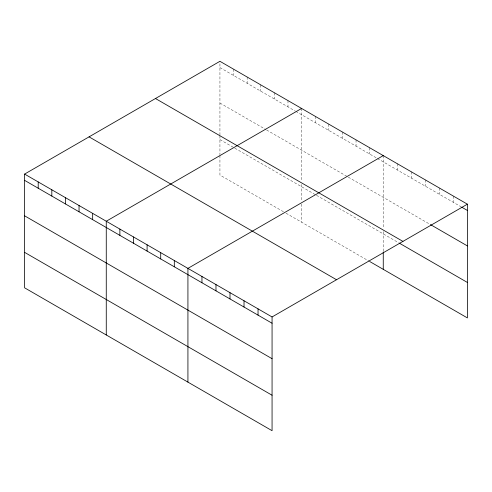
<?xml version="1.0" encoding="UTF-8"?>
<svg xmlns="http://www.w3.org/2000/svg" width="492" height="492" viewBox="0 0 492 492"><rect width="100%" height="100%" fill="white"/><g stroke="black" fill="none" stroke-linecap="round" stroke-linejoin="round"><path stroke-width="0.37" stroke-dasharray="2.46 1.84" d="M219.936 135.017L219.936 61.303M219.936 67.582L295.114 110.989M295.766 111.364L376.78 158.135M377.425 158.51L461.029 206.775M219.936 103.043L265.951 129.611M266.596 129.986L347.616 176.763M348.262 177.138L429.793 224.204M219.936 139.587L233.546 147.44M234.844 148.19L315.206 194.592M316.504 195.336L398.557 242.71M283.447 211.72L219.936 175.047L219.936 155.429M286.043 213.214L369 261.111M453.378 196.08L453.378 202.36M439.356 187.987L439.356 194.266M425.328 179.887L425.328 186.167M411.306 171.794L411.306 178.073M397.284 163.701L397.284 169.974M383.262 155.601L383.262 228.552M383.262 231.597L383.262 251.234M369.652 147.741L369.652 154.021M356.042 139.888L356.042 146.161M342.432 132.028L342.432 138.307M328.822 124.169L328.822 130.448M315.206 116.309L315.206 122.588M301.596 108.455L301.596 181.4M301.596 184.451L301.596 201.068M301.596 204.088L301.596 222.193M287.986 100.596L287.986 106.875M274.376 92.736L274.376 99.015M260.766 84.882L260.766 91.155M247.156 77.023L247.156 83.302M233.546 69.163L233.546 75.442M219.936 135.78L219.936 154.672"/><path stroke-width="0.74" d="M24.6 174.082L272.064 316.953L272.064 430.697L24.6 287.82L24.6 174.082L219.936 61.303L467.4 204.18L467.4 317.918L369.652 261.486M301.596 108.455L106.266 221.228L106.266 334.972M383.262 155.601L187.926 268.374L187.926 382.118M272.064 316.953L467.4 204.18M461.662 207.144L467.4 210.459M430.432 224.573L467.4 245.92M155.472 98.523L402.942 241.394M399.197 243.079L467.4 282.457M89.058 136.862L336.528 279.739M24.6 180.361L272.064 323.232M24.6 215.822L272.064 358.693M24.6 252.359L272.064 395.23M383.262 251.99L383.262 269.345M258.042 308.859L258.042 315.132M244.02 300.76L244.02 307.039M229.998 292.666L229.998 298.945M215.976 284.567L215.976 290.846M201.954 276.473L201.954 282.752M174.316 260.52L174.316 266.799M160.706 252.66L160.706 258.94M147.096 244.801L147.096 251.08M133.486 236.947L133.486 243.22M119.876 229.088L119.876 235.367M92.656 213.368L92.656 219.647M79.04 205.515L79.04 211.788M65.43 197.655L65.43 203.934M51.82 189.795L51.82 196.074M38.21 181.935L38.21 188.215"/></g></svg>
